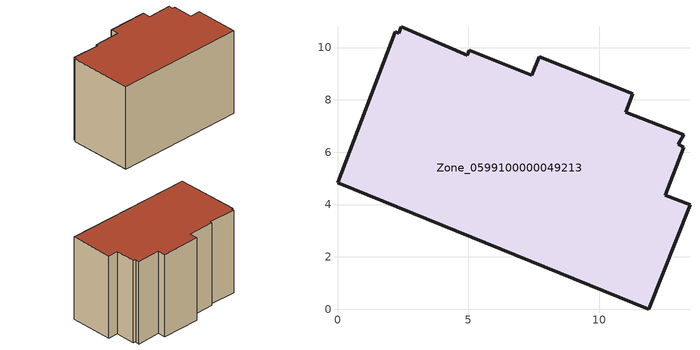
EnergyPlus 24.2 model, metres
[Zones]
Zone_0599100000049213
 floor ground (C_G): 11.89,0 0,4.83 2.21,10.6 2.33,10.54 2.43,10.79 4.96,9.71 5.03,9.89 7.43,8.95 7.71,9.65 11.29,8.24 11.01,7.53 13.23,6.67 13.03,6.31 13.24,6.19 12.52,4.35 13.47,3.99 z0
 wall outside (C_F): 11.29,8.24 7.71,9.65 7.43,8.95 5.03,9.89 4.96,9.71 2.43,10.79 2.33,10.54 2.21,10.6 0,4.83 11.89,0 13.47,3.99 12.52,4.35 13.24,6.19 13.03,6.31 13.23,6.67 11.01,7.53 11.29,8.24 z0:8.4
 roof outside (C_R): 12.52,4.35 13.24,6.19 13.03,6.31 13.23,6.67 11.01,7.53 11.29,8.24 7.71,9.65 7.43,8.95 5.03,9.89 4.96,9.71 2.43,10.79 2.33,10.54 2.21,10.6 0,4.83 11.89,0 13.47,3.99 z8.4
[BUILDING]
Pand.0599100000049213: North Axis=0; Terrain=City; Loads Convergence Tolerance Value=0.04; Temperature Convergence Tolerance Value=0.4; Solar Distribution=FullExterior; Maximum Number of Warmup Days=25; Minimum Number of Warmup Days=1
[Site:Location]
Rotterdam.The.Hague.AP_ZH_NLD Design_Conditions: Latitude=51.96; Longitude=4.45; Time Zone=1; Elevation=-4.5
[SITE:GROUNDTEMPERATURE:BUILDINGSURFACE]
18, 18, 18, 18, 18, 18, 18, 18, 18, 18, 18, 18
[MATERIAL] Thermal Absorptance=0.9; Solar Absorptance=0.7; Visible Absorptance=0.7
Name | Roughness | Thickness | Conductivity | Density | Specific Heat
G.TC.1946 | MediumSmooth | 0.15 | 1 | 540 | 1210
F.TC.1946 | Rough | 0.3 | 0.857143 | 1920 | 840
R.TC.1946 | MediumRough | 0.2 | 0.909091 | 1500 | 1000
[CONSTRUCTION]
C_G: G.TC.1946
C_F: F.TC.1946
C_R: R.TC.1946
[ZONE]
Zone_0599100000049213: Type=1; Multiplier=1; Ceiling Height=Autocalculate; Volume=Autocalculate; Floor Area=autocalculate; Part of Total Floor Area=Yes
[ZONEINFILTRATION:DESIGNFLOWRATE]
Infil_Zone_0599100000049213: Zone or ZoneList or Space or SpaceList=Zone_0599100000049213; Schedule=AlwaysOn; Design Flow Rate Calculation Method=Flow/Area; Flow Rate per Floor Area=0.003; Constant Term Coefficient=1; Temperature Term Coefficient=0; Velocity Term Coefficient=0; Velocity Squared Term Coefficient=0
[HVACTEMPLATE:ZONE:IDEALLOADSAIRSYSTEM]
Zone_0599100000049213: Maximum Heating Supply Air Temperature=50; Minimum Cooling Supply Air Temperature=13; Maximum Heating Supply Air Humidity Ratio=0.0156; Minimum Cooling Supply Air Humidity Ratio=0.0077; Heating Limit=NoLimit; Cooling Limit=NoLimit; Dehumidification Control Type=ConstantSensibleHeatRatio; Cooling Sensible Heat Ratio=0.7; Dehumidification Setpoint=60; Humidification Control Type=None; Humidification Setpoint=30; Outdoor Air Method=None; Outdoor Air Flow Rate per Person=0.00944; Outdoor Air Flow Rate per Zone Floor Area=0; Outdoor Air Flow Rate per Zone=0; Demand Controlled Ventilation Type=None; Outdoor Air Economizer Type=NoEconomizer; Heat Recovery Type=None; Sensible Heat Recovery Effectiveness=0.7; Latent Heat Recovery Effectiveness=0.65
[ZONECONTROL:THERMOSTAT]
ThermostatControl_Zone_0599100000049213: Zone or ZoneList=Zone_0599100000049213; Control Type Schedule=DualSetpointControlType; Control 1=Thermostat_Zone_0599100000049213; Temperature Difference Between Cutout And Setpoint=0
[THERMOSTATSETPOINT:DUALSETPOINT]
Thermostat_Zone_0599100000049213: Heating Setpoint Temperature Schedule=HeatingSetpoint_Zone_0599100000049213; Cooling Setpoint Temperature Schedule=CoolingSetpoint_Zone_0599100000049213
[SCHEDULE:COMPACT]
HeatingSetpoint_Zone_0599100000049213: Through: 12/31, For: AllDays, Until: 24:00, 21
CoolingSetpoint_Zone_0599100000049213: Through: 12/31, For: AllDays, Until: 24:00, 24
DualSetpointControlType: Through: 12/31, For: AllDays, Until: 24:00, 4
AlwaysOn: Through: 12/31, For: AllDays, Until: 24:00, 1
